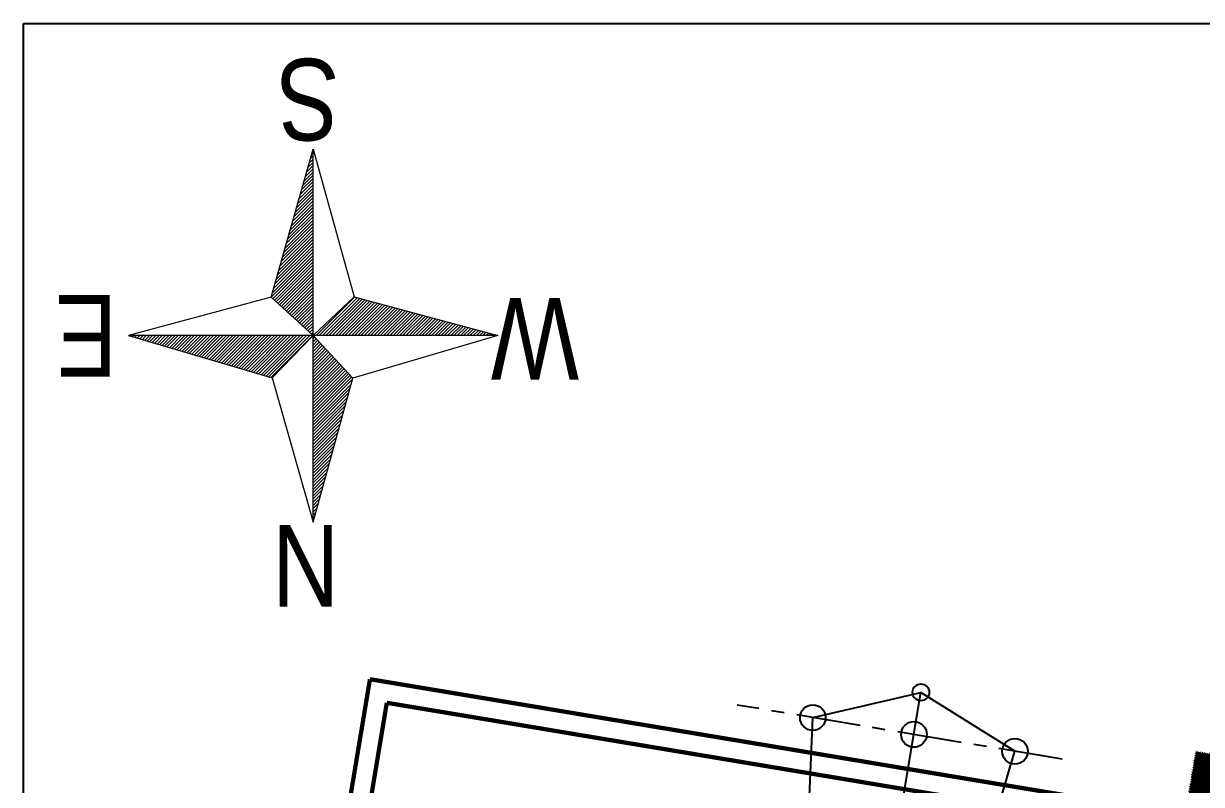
# Model space of a CAD drawing. Header units: millimetres. Extents: x 6239764 to 13047540, y 367704 to 979893.
# Drawn here: x 8287612 to 8301407, y 411960 to 420870 of the extents above; entities that cross this region are included whole.
import ezdxf

# ---------------------------------------------------------------- set-up
doc = ezdxf.new("R2010")
doc.units = ezdxf.units.MM
doc.header["$LTSCALE"] = 300
doc.linetypes.add('CENTER', pattern=[2, 1.25, -0.25, 0.25, -0.25])
doc.layers.add('North', color=7, linetype='Continuous', lineweight=13)
doc.layers.add('SX', color=3, linetype='Continuous', lineweight=30)
doc.layers.add('TEXT', color=7, linetype='Continuous')
doc.layers.add('细实线', color=3, linetype='Continuous')
doc.styles.add('bidcon', font='ARIALN.TTF')

# ---------------------------------------------------------------- blocks, each defined once
blk = doc.blocks.new('132主变')
at = {"ltscale": 0.1}
for p, q in [((6135829.1, -18511.7), (6135319.1, -22481.7)), ((6136519.1, -18511.7), (6136519.1, -22981.7)), ((6137229.1, -18511.7), (6137719.1, -22481.7)), ((6135319.1, -22481.7), (6136519.1, -22981.7)), ((6137719.1, -22481.7), (6136519.1, -22981.7))]:
    blk.add_line(p, q, dxfattribs=at)
blk.add_circle((6136519.1, -22981.7), 98.1, dxfattribs=at)
at = {"layer": 'SX', "linetype": 'CENTER', "lineweight": -3, "ltscale": 2}
blk.add_line((6134759.1, -22481.7), (6138615.8, -22481.7), dxfattribs=at)
at = {"layer": 'SX', "const_width": 50}
for points in [[(6142909.1, -22071.7), (6142909.1, -13391.7)], [(6142669.1, -21831.7), (6142669.1, -13631.7)], [(6142669.1, -21831.7), (6142669.1, -13631.7)], [(6133469.1, -21831.7), (6142669.1, -21831.7)], [(6133469.1, -21831.7), (6142669.1, -21831.7)], [(6133229.1, -22071.7), (6142909.1, -22071.7)]]:
    blk.add_lwpolyline(points, dxfattribs=at)
at = {"layer": '细实线'}
for centre in [(6135319.1, -22481.7), (6136519.1, -22481.7), (6137719.1, -22481.7)]:
    blk.add_circle(centre, 150, dxfattribs=at)
blk = doc.blocks.new('North')
at = {"layer": 'North', "linetype": 'Continuous'}
h = blk.add_hatch(dxfattribs=at)
h.set_pattern_fill('ANSI31', color=256, scale=0.0015, style=0)
h.set_pattern_definition([(45, (-23.92065628, -1.62496797), (-0.0001325825215, 0.0001325825215), [])])
h.paths.add_polyline_path([(0.000083, 0.015419), (-0.003212, 0.003524), (0.000083, 0)])
h.paths.add_polyline_path([(-0.01519, 0), (-0.003303, -0.003199), (0.000083, 0)])
h.paths.add_polyline_path([(0.000083, -0.015419), (0.003555, -0.003176), (0.000083, 0)])
h.paths.add_polyline_path([(0.015356, 0), (0.003463, 0.0035), (0.000083, 0)])
for p, q in [((0.000083, 0.015419), (-0.003212, 0.003524)), ((0.000083, 0.015419), (0.000083, -0.015419)), ((0.003463, 0.0035), (0.000083, 0.015419)), ((-0.01519, 0), (-0.003212, 0.003524)), ((0.000083, 0), (-0.003212, 0.003524)), ((0.000083, 0), (0.003463, 0.0035)), ((0.015356, 0), (0.003463, 0.0035)), ((-0.01519, 0), (0.015356, 0)), ((-0.003303, -0.003199), (-0.01519, 0)), ((0.000083, 0), (-0.003303, -0.003199)), ((0.003555, -0.003176), (0.000083, 0)), ((0.003555, -0.003176), (0.015356, 0)), ((0.000083, -0.015419), (-0.003303, -0.003199)), ((0.003555, -0.003176), (0.000083, -0.015419))]:
    blk.add_line(p, q, dxfattribs=at)
at = {"linetype": 'Continuous', "style": 'bidcon'}
for s, p in [('N', (-0.002092, 0.015664)), ('W', (-0.021924, -0.003102)), ('E', (0.01628, -0.003357)), ('S', (-0.002092, -0.022904))]:
    blk.add_text(s, height=0.00675, dxfattribs=at).set_placement(p)

msp = doc.modelspace()

# ---------------------------------------------------------------- hatches: boundary and pattern name
at = {"ltscale": 0.1}
h = msp.add_hatch(dxfattribs=at)
h.set_pattern_fill('JIS_LC_20A', color=256, angle=710.52891, style=0)
h.set_pattern_definition([(35.52891337, (2486770.222, 703457.362), (-11.622274235, 16.27644745), []), (35.52891337, (2486771.208, 703457.197), (-11.622274235, 16.27644745), [])])
h.paths.add_polyline_path([(8301342.1, 412347.2), (8301963.5, 412243.5), (8300340.3, 402513.9), (8299719, 402617.6)])

# ---------------------------------------------------------------- linework, layer by layer
at = {"color": 6, "ltscale": 0.1}
msp.add_lwpolyline([(8287612.4, 420869.9), (8313825.8, 420869.9), (8313825.8, 396831.9), (8287612.4, 396831.9)], close=True, dxfattribs=at)

# ---------------------------------------------------------------- block references
at = {"rotation": 170.529000035935}
msp.add_blockref('132主变', (14347212.6, -619384.3), dxfattribs=at)
at = {"layer": 'TEXT', "linetype": 'Continuous', "xscale": 141557.7588356018, "yscale": 141557.7588358879, "zscale": 141557.7588358296, "rotation": 180}
msp.add_blockref('North', (8291015, 417215.2), dxfattribs=at)

doc.saveas('drawing.dxf')
